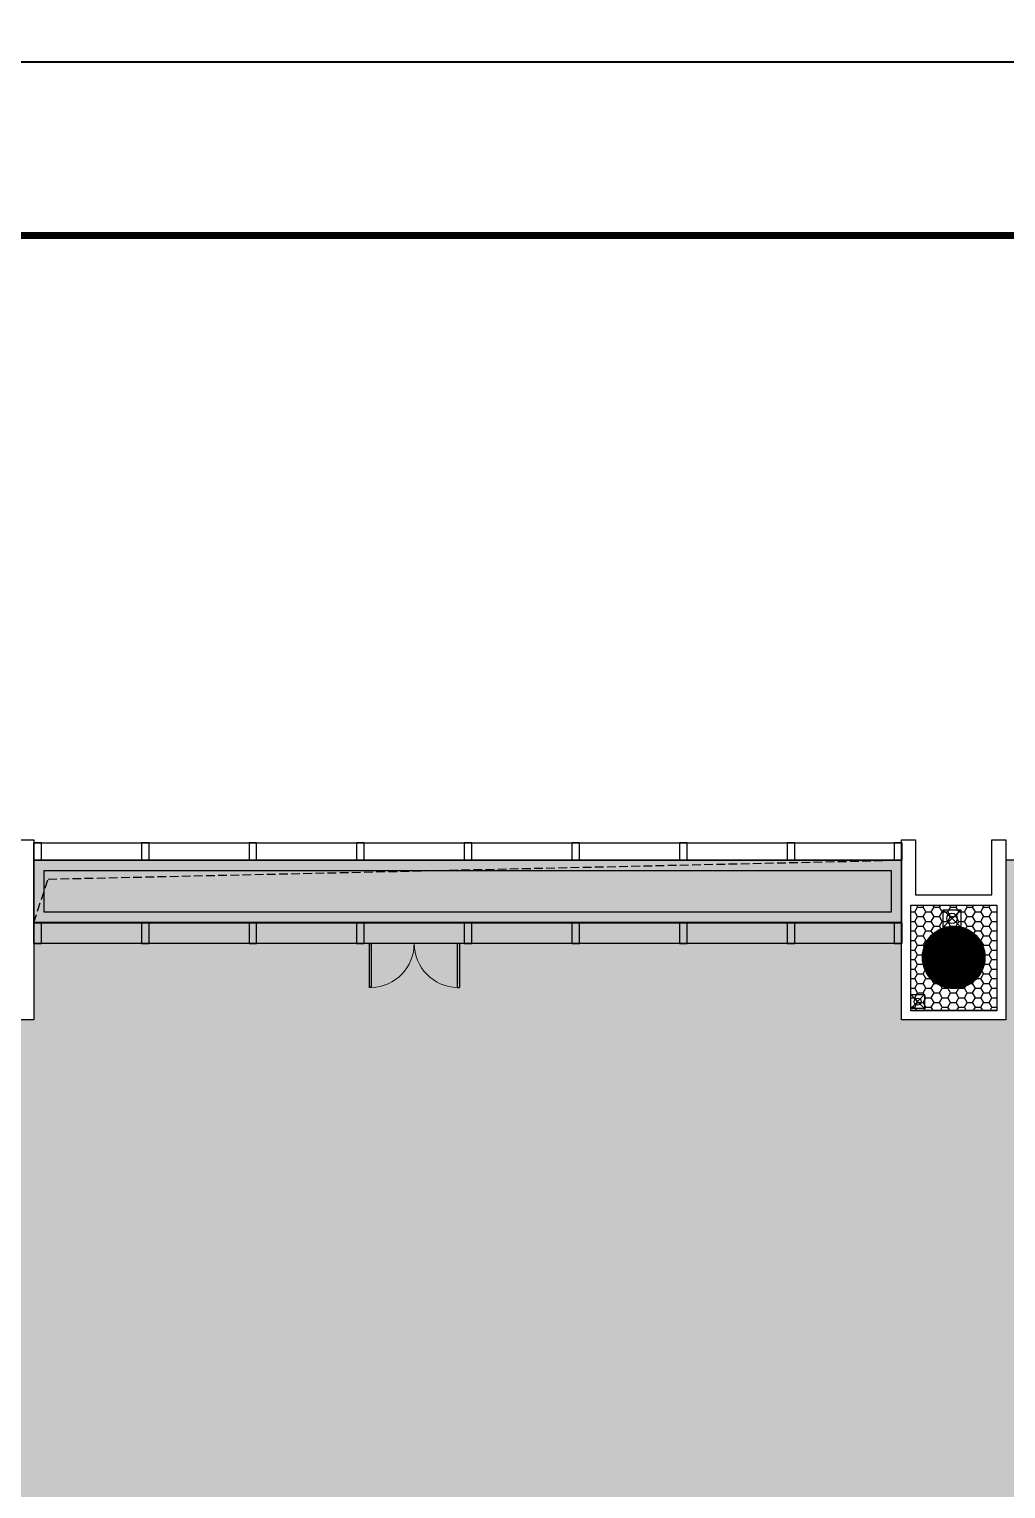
# Model space of a CAD drawing. Extents: x -284868 to 304789, y -137694 to 137894.
# Drawn here: x 270464 to 284529, y -74140 to -53123 of the extents above; entities that cross this region are included whole.
import ezdxf

# ---------------------------------------------------------------- set-up
doc = ezdxf.new("R2010")
doc.units = 0
doc.linetypes.add('DASH', pattern=[0.35, 0.25, -0.1])
doc.layers.get('0').update_dxf_attribs({"linetype": 'CONTINUOUS'})
for name, color, linetype in [('0-建筑外轮廓', 8, 'CONTINUOUS'), ('0-建筑柱体', 251, 'CONTINUOUS'), ('0-消防栓(给排水)', 9, 'CONTINUOUS'), ('0-窗', 11, 'CONTINUOUS'), ('0-非设计区域', 251, 'CONTINUOUS'), ('P-门扇', 6, 'CONTINUOUS'), ('TEL_TITLE', 7, 'CONTINUOUS')]:
    doc.layers.add(name, color=color, linetype=linetype)

# ---------------------------------------------------------------- blocks, each defined once
blk = doc.blocks.new('_YZH')
at = {"const_width": 0.5}
blk.add_lwpolyline([(-0.25, 0, 1), (0.25, 0, 1)], format="xyb", close=True, dxfattribs=at)
at = {"color": 4}
blk.add_circle((0, 0), 0.5, dxfattribs=at)
blk = doc.blocks.new('sgASGHHHH')
at = {"xscale": 900, "yscale": 900, "zscale": 900}
blk.add_blockref('_YZH', (-94646, -884824), dxfattribs=at)
blk = doc.blocks.new('dhdhjdlll')
for points in [[(94617, -890022), (94727, -890022), (94727, -889772), (94617, -889772)], [(94617, -891222), (94727, -891222), (94727, -890922), (94617, -890922)]]:
    blk.add_lwpolyline(points, close=True)
blk = doc.blocks.new('tynyc3')
for points in [[(94617, -889772), (107117, -889772), (107117, -890022), (94617, -890022)], [(94617, -890922), (107117, -890922), (107117, -891222), (94617, -891222)]]:
    blk.add_lwpolyline(points, close=True)
for p in [(0, 0), (1550, 0), (3100, 0), (4650, 0), (6200, 0), (7750, 0), (9300, 0), (10850, 0), (12390, 0)]:
    blk.add_blockref('dhdhjdlll', p)
blk = doc.blocks.new('$DorLib2D$00000002')
for p, q in [((-0.5, 0), (-0.5, 0.4875)), ((-0.475, 0.4875), (-0.5, 0.4875)), ((-0.475, 0), (-0.475, 0.4875)), ((0.475, 0), (0.475, 0.4875)), ((0.475, 0.4875), (0.5, 0.4875)), ((0.5, 0), (0.5, 0.4875)), ((-0.5, 0), (-0.475, 0)), ((0.5, 0), (0.475, 0))]:
    blk.add_line(p, q)
at = {"lineweight": 13}
for centre, start, end in [((-0.4875, 0), 0, 88.53072), ((0.4875, 0), 91.46928, 180)]:
    blk.add_arc(centre, 0.4875, start, end, dxfattribs=at)
blk = doc.blocks.new('A$C10332E08')
for p, q in [((250, 0), (0, 250)), ((250, 250), (0, 0))]:
    blk.add_line(p, q)
blk.add_lwpolyline([(0, 250), (250, 250), (250, 0), (0, 0)], close=True)
blk = doc.blocks.new('A$C2AC726D9')
for centre, radius in [((25025, 709), 75), ((24530, -489), 50)]:
    blk.add_circle(centre, radius)
at = {"rotation": 270}
blk.add_blockref('A$C10332E08', (24900, 834), dxfattribs=at)
at = {"xscale": 0.8, "yscale": 0.8, "zscale": 0.8, "rotation": 270}
blk.add_blockref('A$C10332E08', (24430, -389), dxfattribs=at)

msp = doc.modelspace()

# ---------------------------------------------------------------- hatches: boundary and pattern name
at = {"layer": '0-建筑外轮廓'}
h = msp.add_hatch(dxfattribs=at)
h.set_pattern_fill('HONEY', color=251, scale=50)
h.set_pattern_definition([(0, (189912.51, 679936.08), (119.0625, 68.74075), [79.375, -158.75]), (120, (189912.51, 679936.08), (-119.062486, 68.7407746), [79.375, -158.75]), (60, (189912.51, 679936.08), (1.4e-05, 137.4815246), [-158.75, 79.375])])
h.paths.add_polyline_path([(283159, -65736), (284399, -65736), (284399, -67255), (283159, -67255)])
at = {"layer": '0-非设计区域', "ltscale": 3}
h = msp.add_hatch(dxfattribs=at)
h.set_pattern_fill('ANGLE', color=256, scale=100)
h.set_pattern_definition([(0, (-155771.8, 278012.8), (0, 698.5), [508, -190.5]), (90, (-155771.8, 278012.8), (-698.5, 4e-14), [508, -190.5])])
h.paths.add_polyline_path([(269879, -67386), (269879, -75488), (267579, -75488), (267579, -94382), (269379, -94382), (269379, -95588), (278979, -95588), (278979, -99388), (275429, -99388), (275429, -99688), (269379, -99688), (269379, -103688), (278379, -103688), (278379, -106368), (283679, -106368), (283679, -117136), (284529, -117136), (284529, -118589), (295530, -118589), (295529, -65088), (284529, -65088), (284529, -67386), (283029, -67386), (283029, -65088), (270529, -65088), (270529, -67386)])

# ---------------------------------------------------------------- linework, layer by layer
at = {"layer": '0-建筑外轮廓', "color": 42}
for points in [[(269029, -67386), (269029, -64796), (269229, -64796), (269229, -65586), (270329, -65586), (270329, -64796), (270529, -64796), (270529, -67386)], [(283029, -67386), (283029, -64796), (283229, -64796), (283229, -65586), (284329, -65586), (284329, -64796), (284529, -64796), (284529, -67386)], [(283159, -65736), (284399, -65736), (284399, -67255), (283159, -67255)]]:
    msp.add_lwpolyline(points, close=True, dxfattribs=at)
at = {"layer": '0-建筑外轮廓', "color": 251}
msp.add_lwpolyline([(283159, -67256), (283159, -65736), (284399, -65736), (284399, -67256)], close=True, dxfattribs=at)
at = {"layer": '0-窗', "color": 6, "linetype": 'DASH', "ltscale": 500}
msp.add_lwpolyline([(270529, -65988), (270738, -65361), (283029, -65088)], dxfattribs=at)
at = {"layer": '0-窗'}
for points in [[(270529, -65088), (283029, -65088), (283029, -65988), (270529, -65988)], [(282879, -65838), (270679, -65838), (270679, -65238), (282879, -65238)]]:
    msp.add_lwpolyline(points, close=True, dxfattribs=at)
at = {"layer": '0-非设计区域', "ltscale": 3}
msp.add_lwpolyline([(295530, -118589), (295529, -65088), (284529, -65088), (284529, -67386), (283029, -67386), (283029, -65088), (270529, -65088), (270529, -67386), (269879, -67386), (269879, -75488), (267579, -75488), (267579, -94382), (269379, -94382), (269379, -95588), (278979, -95588), (278979, -99388)], dxfattribs=at)
at = {"layer": 'TEL_TITLE'}
for points in [[(245389, -53598), (304789, -53598), (304789, 30502), (245389, 30502)], [(245389, -137694), (304789, -137694), (304789, -53594), (245389, -53594)]]:
    msp.add_lwpolyline(points, close=True, dxfattribs=at)
at = {"layer": 'TEL_TITLE', "const_width": 100}
msp.add_lwpolyline([(246389, -136694), (303789, -136694), (303789, -56094), (246389, -56094)], close=True, dxfattribs=at)

# ---------------------------------------------------------------- block references
at = {"layer": '0-建筑柱体'}
msp.add_blockref('sgASGHHHH', (378425, 818336), dxfattribs=at)
at = {"layer": '0-消防栓(给排水)', "color": 0}
msp.add_blockref('A$C2AC726D9', (258729, -66636), dxfattribs=at)
at = {"layer": '0-窗'}
msp.add_blockref('tynyc3', (175913, 824933), dxfattribs=at)
at = {"layer": 'P-门扇', "xscale": 1300, "yscale": -1300, "zscale": 100}
msp.add_blockref('$DorLib2D$00000002', (276009, -66288), dxfattribs=at)

doc.saveas('drawing.dxf')
